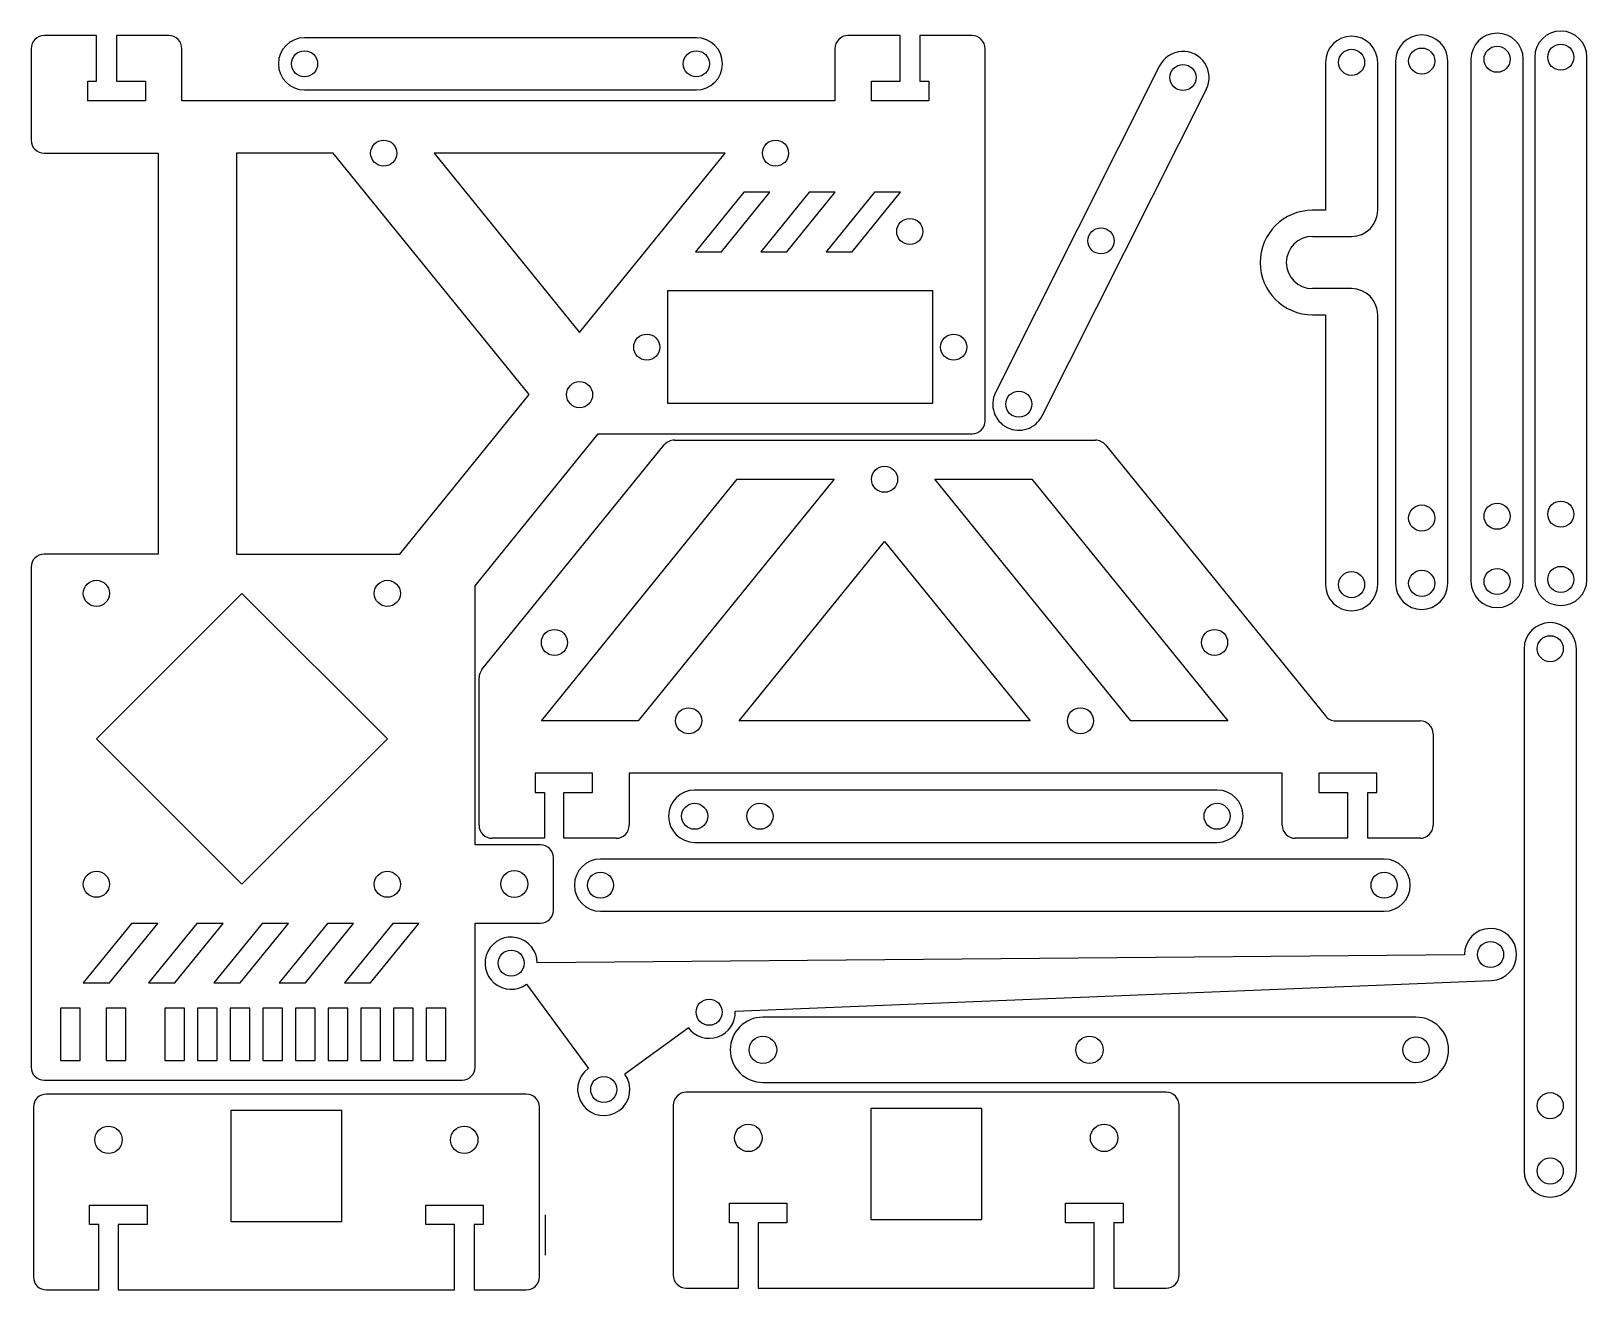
# Model space of a CAD drawing. Header units: millimetres. Extents: x -16 to 103, y -42 to 54.
import ezdxf

# ---------------------------------------------------------------- set-up
doc = ezdxf.new("R2010")
doc.units = ezdxf.units.MM

msp = doc.modelspace()

# ---------------------------------------------------------------- linework, layer by layer
at = {"color": 7, "linetype": 'Continuous', "lineweight": 25}
for p, q in [((-11.14, 53.86), (-15.14, 53.86)), ((-11.14, 50.36), (-11.14, 53.86)), ((-5.59, 53.86), (-9.59, 53.86)), ((-9.59, 53.86), (-9.59, 50.36)), ((34.8, 53.7), (4.8, 53.7)), ((50.41, 53.86), (46.41, 53.86)), ((50.41, 50.36), (50.41, 53.86)), ((55.91, 53.86), (51.91, 53.86)), ((51.91, 53.86), (51.91, 50.36)), ((-16.14, 52.86), (-16.14, 45.86)), ((-4.59, 48.86), (-4.59, 52.86)), ((45.41, 52.86), (45.41, 48.86)), ((56.91, 24.36), (56.91, 52.86)), ((70.27, 51.55), (57.7, 26.53)), ((82.97, 51.81), (82.97, 40.48)), ((86.97, 40.48), (86.97, 51.81)), ((88.34, 51.91), (88.34, 11.91)), ((92.34, 11.91), (92.34, 51.91)), ((94.11, 52.05), (94.11, 12.05)), ((98.11, 12.05), (98.11, 52.05)), ((98.99, 52.21), (98.99, 12.21)), ((102.99, 12.21), (102.99, 52.21)), ((-11.79, 48.86), (-11.79, 50.36)), ((-11.79, 50.36), (-11.14, 50.36)), ((-9.59, 50.36), (-7.39, 50.36)), ((-7.39, 50.36), (-7.39, 48.86)), ((48.21, 48.86), (48.21, 50.36)), ((48.21, 50.36), (50.41, 50.36)), ((51.91, 50.36), (52.61, 50.36)), ((52.61, 50.36), (52.61, 48.86)), ((-7.39, 48.86), (-11.79, 48.86)), ((45.41, 48.86), (-4.59, 48.86)), ((4.8, 49.7), (34.8, 49.7)), ((52.61, 48.86), (48.21, 48.86)), ((61.28, 24.74), (73.85, 49.76)), ((-15.14, 44.86), (-6.41, 44.86)), ((-6.41, 44.86), (-6.41, 14.14)), ((-0.41, 44.86), (-0.41, 14.14)), ((7, 44.86), (-0.41, 44.86)), ((22, 26.36), (7, 44.86)), ((14.73, 44.86), (25.86, 31.13)), ((37, 44.86), (14.73, 44.86)), ((25.86, 31.13), (37, 44.86)), ((38.43, 41.86), (34.73, 37.3)), ((36.73, 37.3), (40.43, 41.86)), ((40.43, 41.86), (38.43, 41.86)), ((43.43, 41.86), (39.73, 37.3)), ((41.73, 37.3), (45.43, 41.86)), ((45.43, 41.86), (43.43, 41.86)), ((48.43, 41.86), (44.73, 37.3)), ((46.73, 37.3), (50.43, 41.86)), ((50.43, 41.86), (48.43, 41.86)), ((82.97, 40.48), (81.97, 40.48)), ((81.97, 38.48), (84.97, 38.48)), ((34.73, 37.3), (36.73, 37.3)), ((39.73, 37.3), (41.73, 37.3)), ((44.73, 37.3), (46.73, 37.3)), ((32.6, 34.3), (32.6, 25.7)), ((52.9, 34.3), (32.6, 34.3)), ((52.9, 25.7), (52.9, 34.3)), ((84.97, 34.48), (81.97, 34.48)), ((81.97, 32.48), (82.97, 32.48)), ((82.97, 32.48), (82.97, 11.81)), ((86.97, 11.81), (86.97, 32.48)), ((12.09, 14.14), (22, 26.36)), ((32.6, 25.7), (52.9, 25.7)), ((17.86, 11.73), (27.29, 23.36)), ((27.29, 23.36), (55.91, 23.36)), ((33.12, 22.88), (65.35, 22.88)), ((18.38, 5.3), (32.34, 22.51)), ((66.13, 22.51), (82.96, 1.75)), ((22.93, 1.38), (37.93, 19.88)), ((45.35, 19.88), (30.35, 1.38)), ((37.93, 19.88), (45.35, 19.88)), ((68.07, 1.38), (53.07, 19.88)), ((53.07, 19.88), (60.49, 19.88)), ((60.49, 19.88), (75.49, 1.38)), ((38.07, 1.38), (49.21, 15.12)), ((49.21, 15.12), (60.35, 1.38)), ((-16.14, 13.14), (-16.14, -25.14)), ((-6.41, 14.14), (-15.14, 14.14)), ((-0.41, 14.14), (12.09, 14.14)), ((0, 11.14), (-11.14, 0)), ((11.14, 0), (0, 11.14)), ((17.86, -8.12), (17.86, 11.73)), ((98.18, 6.9), (98.18, -33.1)), ((102.18, -33.1), (102.18, 6.9)), ((18.16, -6.62), (18.16, 4.67)), ((30.35, 1.38), (22.93, 1.38)), ((60.35, 1.38), (38.07, 1.38)), ((75.49, 1.38), (68.07, 1.38)), ((83.74, 1.38), (90.21, 1.38)), ((-11.14, 0), (0, -11.14)), ((0, -11.14), (11.14, 0)), ((91.21, 0.38), (91.21, -6.62)), ((22.46, -2.62), (22.46, -4.12)), ((26.86, -2.62), (22.46, -2.62)), ((26.86, -4.12), (26.86, -2.62)), ((29.66, -2.62), (29.66, -6.62)), ((79.66, -2.62), (29.66, -2.62)), ((79.66, -6.62), (79.66, -2.62)), ((82.46, -2.62), (82.46, -4.12)), ((86.89, -2.62), (82.46, -2.62)), ((86.89, -4.12), (86.89, -2.62)), ((22.46, -4.12), (23.16, -4.12)), ((23.16, -4.12), (23.16, -7.62)), ((24.66, -4.12), (26.86, -4.12)), ((24.66, -7.62), (24.66, -4.12)), ((74.67, -3.93), (34.67, -3.93)), ((82.46, -4.12), (84.66, -4.12)), ((84.66, -4.12), (84.66, -7.62)), ((86.21, -4.12), (86.89, -4.12)), ((86.21, -7.62), (86.21, -4.12)), ((22.86, -8.12), (17.86, -8.12)), ((23.16, -7.62), (19.16, -7.62)), ((28.66, -7.62), (24.66, -7.62)), ((34.67, -7.93), (74.67, -7.93)), ((84.66, -7.62), (80.66, -7.62)), ((90.21, -7.62), (86.21, -7.62)), ((23.86, -13.12), (23.86, -9.12)), ((87.46, -9.21), (27.46, -9.21)), ((-8.44, -14.14), (-12.14, -18.7)), ((-10.14, -18.7), (-6.44, -14.14)), ((-6.44, -14.14), (-8.44, -14.14)), ((-3.44, -14.14), (-7.14, -18.7)), ((-5.14, -18.7), (-1.44, -14.14)), ((-1.44, -14.14), (-3.44, -14.14)), ((1.56, -14.14), (-2.14, -18.7)), ((-0.14, -18.7), (3.56, -14.14)), ((3.56, -14.14), (1.56, -14.14)), ((6.56, -14.14), (2.86, -18.7)), ((4.86, -18.7), (8.56, -14.14)), ((8.56, -14.14), (6.56, -14.14)), ((11.56, -14.14), (7.86, -18.7)), ((9.86, -18.7), (13.56, -14.14)), ((13.56, -14.14), (11.56, -14.14)), ((17.86, -25.14), (17.86, -14.12)), ((17.86, -14.12), (22.86, -14.12)), ((27.46, -13.21), (87.46, -13.21)), ((93.61, -16.54), (22.62, -17.16)), ((-12.14, -18.7), (-10.14, -18.7)), ((-7.14, -18.7), (-5.14, -18.7)), ((-2.14, -18.7), (-0.14, -18.7)), ((2.86, -18.7), (4.86, -18.7)), ((7.86, -18.7), (9.86, -18.7)), ((21.8, -18.79), (26.53, -25.24)), ((37.77, -20.86), (95.69, -18.52)), ((-13.89, -20.64), (-13.89, -24.64)), ((-12.39, -20.64), (-13.89, -20.64)), ((-12.39, -24.64), (-12.39, -20.64)), ((-8.89, -20.64), (-10.39, -20.64)), ((-10.39, -20.64), (-10.39, -24.64)), ((-8.89, -24.64), (-8.89, -20.64)), ((-4.39, -20.64), (-5.89, -20.64)), ((-5.89, -20.64), (-5.89, -24.64)), ((-4.39, -24.64), (-4.39, -20.64)), ((-1.89, -20.64), (-3.39, -20.64)), ((-3.39, -20.64), (-3.39, -24.64)), ((-1.89, -24.64), (-1.89, -20.64)), ((0.61, -20.64), (-0.89, -20.64)), ((-0.89, -20.64), (-0.89, -24.64)), ((0.61, -24.64), (0.61, -20.64)), ((3.11, -20.64), (1.61, -20.64)), ((1.61, -20.64), (1.61, -24.64)), ((3.11, -24.64), (3.11, -20.64)), ((5.61, -20.64), (4.11, -20.64)), ((4.11, -20.64), (4.11, -24.64)), ((5.61, -24.64), (5.61, -20.64)), ((8.11, -20.64), (6.61, -20.64)), ((6.61, -20.64), (6.61, -24.64)), ((8.11, -24.64), (8.11, -20.64)), ((10.61, -20.64), (9.11, -20.64)), ((9.11, -20.64), (9.11, -24.64)), ((10.61, -24.64), (10.61, -20.64)), ((11.61, -20.64), (11.61, -24.64)), ((13.11, -20.64), (11.61, -20.64)), ((13.11, -24.64), (13.11, -20.64)), ((14.11, -20.64), (14.11, -24.64)), ((15.61, -20.64), (14.11, -20.64)), ((15.61, -24.64), (15.61, -20.64)), ((89.9, -21.32), (39.9, -21.32)), ((29.33, -25.67), (34.16, -22.13)), ((-13.89, -24.64), (-12.39, -24.64)), ((-10.39, -24.64), (-8.89, -24.64)), ((-5.89, -24.64), (-4.39, -24.64)), ((-3.39, -24.64), (-1.89, -24.64)), ((-0.89, -24.64), (0.61, -24.64)), ((1.61, -24.64), (3.11, -24.64)), ((4.11, -24.64), (5.61, -24.64)), ((6.61, -24.64), (8.11, -24.64)), ((9.11, -24.64), (10.61, -24.64)), ((11.61, -24.64), (13.11, -24.64)), ((14.11, -24.64), (15.61, -24.64)), ((-15.14, -26.14), (16.86, -26.14)), ((21.78, -27.21), (-14.96, -27.21)), ((70.77, -27.07), (34.03, -27.07)), ((39.9, -26.32), (89.9, -26.32)), ((-15.96, -28.21), (-15.96, -41.21)), ((7.66, -28.46), (-0.84, -28.46)), ((-0.84, -28.46), (-0.84, -36.96)), ((7.66, -36.96), (7.66, -28.46)), ((22.78, -41.21), (22.78, -28.21)), ((33.03, -28.07), (33.03, -41.07)), ((56.65, -28.32), (48.15, -28.32)), ((48.15, -28.32), (48.15, -36.82)), ((56.65, -36.82), (56.65, -28.32)), ((71.77, -41.07), (71.77, -28.07)), ((-11.66, -37.21), (-11.66, -35.71)), ((-11.66, -35.71), (-7.26, -35.71)), ((-7.26, -35.71), (-7.26, -37.21)), ((14.08, -37.21), (14.08, -35.71)), ((14.08, -35.71), (18.48, -35.71)), ((18.48, -35.71), (18.48, -37.21)), ((37.33, -37.07), (37.33, -35.57)), ((37.33, -35.57), (41.73, -35.57)), ((41.73, -35.57), (41.73, -37.07)), ((63.07, -37.07), (63.07, -35.57)), ((63.07, -35.57), (67.47, -35.57)), ((67.47, -35.57), (67.47, -37.07)), ((23.23, -36.45), (23.23, -39.56)), ((48.15, -36.82), (56.65, -36.82)), ((-10.96, -37.21), (-11.66, -37.21)), ((-10.96, -42.21), (-10.96, -37.21)), ((-7.26, -37.21), (-9.46, -37.21)), ((-9.46, -37.21), (-9.46, -42.21)), ((-0.84, -36.96), (7.66, -36.96)), ((16.28, -37.21), (14.08, -37.21)), ((16.28, -42.21), (16.28, -37.21)), ((18.48, -37.21), (17.78, -37.21)), ((17.78, -37.21), (17.78, -42.21)), ((38.03, -37.07), (37.33, -37.07)), ((38.03, -42.07), (38.03, -37.07)), ((41.73, -37.07), (39.53, -37.07)), ((39.53, -37.07), (39.53, -42.07)), ((65.27, -37.07), (63.07, -37.07)), ((65.27, -42.07), (65.27, -37.07)), ((67.47, -37.07), (66.77, -37.07)), ((66.77, -37.07), (66.77, -42.07)), ((-14.96, -42.21), (-10.96, -42.21)), ((-9.46, -42.21), (16.28, -42.21)), ((17.78, -42.21), (21.78, -42.21)), ((34.03, -42.07), (38.03, -42.07)), ((39.53, -42.07), (65.27, -42.07)), ((66.77, -42.07), (70.77, -42.07))]:
    msp.add_line(p, q, dxfattribs=at)
for centre, radius in [((4.8, 51.7), 1), ((34.8, 51.7), 1), ((84.97, 51.81), 1), ((90.34, 51.91), 1), ((96.11, 52.05), 1), ((100.99, 52.21), 1), ((72.06, 50.65), 1), ((10.86, 44.86), 1), ((40.86, 44.86), 1), ((51.14, 38.86), 1), ((65.78, 38.14), 1), ((31, 30), 1), ((54.5, 30), 1), ((25.86, 26.36), 1), ((59.49, 25.63), 1), ((49.21, 19.88), 1), ((90.34, 16.91), 1), ((96.11, 17.05), 1), ((100.99, 17.21), 1), ((100.99, 12.21), 1), ((-11.14, 11.14), 1), ((11.14, 11.14), 1), ((84.97, 11.81), 1), ((90.34, 11.91), 1), ((96.11, 12.05), 1), ((23.93, 7.38), 1), ((74.48, 7.38), 1), ((100.18, 6.9), 1), ((34.21, 1.38), 1), ((64.21, 1.38), 1), ((34.67, -5.93), 1), ((39.67, -5.93), 1), ((74.67, -5.93), 1), ((-11.14, -11.14), 1), ((11.14, -11.14), 1), ((20.86, -11.12), 1.03), ((27.46, -11.21), 1), ((87.46, -11.21), 1), ((20.62, -17.18), 1), ((95.61, -16.52), 1), ((35.78, -20.94), 1), ((39.9, -23.82), 1.05), ((64.9, -23.82), 1.05), ((89.9, -23.82), 1), ((27.71, -26.86), 1), ((100.18, -28.1), 1), ((-10.21, -30.71), 1.05), ((17.03, -30.71), 1.05), ((38.78, -30.57), 1.05), ((66.02, -30.57), 1.05), ((100.18, -33.1), 1)]:
    msp.add_circle(centre, radius, dxfattribs=at)
for centre, radius, start, end in [((-15.14, 52.86), 1, 90, 180), ((-5.59, 52.86), 1, 0, 90), ((4.8, 51.7), 2, 90, 270), ((34.8, 51.7), 2, 270, 90), ((46.41, 52.86), 1, 90, 180), ((55.91, 52.86), 1, 0, 90), ((84.97, 51.81), 2, 0, 180), ((90.34, 51.91), 2, 0, 180), ((96.11, 52.05), 2, 0, 180), ((100.99, 52.21), 2, 0, 180), ((72.06, 50.65), 2, 333.3252, 153.3252), ((-15.14, 45.86), 1, 180, 270), ((81.97, 36.48), 4, 90, 270), ((84.97, 40.48), 2, 270, 0), ((81.97, 36.48), 2, 90, 270), ((84.97, 32.48), 2, 0, 90), ((59.49, 25.63), 2, 153.3252, 333.3252), ((55.91, 24.36), 1, 270, 0), ((33.12, 21.88), 1, 90, 140.9645), ((65.35, 21.88), 1, 39.0355, 90), ((-15.14, 13.14), 1, 90, 180), ((96.11, 12.05), 2, 180, 0), ((100.99, 12.21), 2, 180, 0), ((84.97, 11.81), 2, 180, 0), ((90.34, 11.91), 2, 180, 0), ((100.18, 6.9), 2, 0, 180), ((19.16, 4.67), 1, 140.9645, 180), ((83.74, 2.38), 1, 219.0355, 270), ((90.21, 0.38), 1, 0, 90), ((34.67, -5.93), 2, 90, 270), ((74.67, -5.93), 2, 270, 90), ((19.16, -6.62), 1, 180, 270), ((28.66, -6.62), 1, 270, 0), ((80.66, -6.62), 1, 180, 270), ((90.21, -6.62), 1, 270, 0), ((22.86, -9.12), 1, 0, 90), ((27.46, -11.21), 2, 90, 270), ((87.46, -11.21), 2, 270, 90), ((22.86, -13.12), 1, 270, 0), ((20.62, -17.18), 2, 0.5046, 306.2536), ((95.61, -16.52), 2, 272.318, 180.5046), ((35.78, -20.94), 2, 216.2536, 2.318), ((39.9, -23.82), 2.5, 90, 270), ((89.9, -23.82), 2.5, 270, 90), ((-15.14, -25.14), 1, 180, 270), ((16.86, -25.14), 1, 270, 0), ((27.71, -26.86), 2, 126.2536, 36.2536), ((-14.96, -28.21), 1, 90, 180), ((21.78, -28.21), 1, 0, 90), ((34.03, -28.07), 1, 90, 180), ((70.77, -28.07), 1, 0, 90), ((100.18, -33.1), 2, 180, 0), ((-14.96, -41.21), 1, 180, 270), ((21.78, -41.21), 1, 270, 0), ((34.03, -41.07), 1, 180, 270), ((70.77, -41.07), 1, 270, 0)]:
    msp.add_arc(centre, radius, start, end, dxfattribs=at)

doc.saveas('drawing.dxf')
